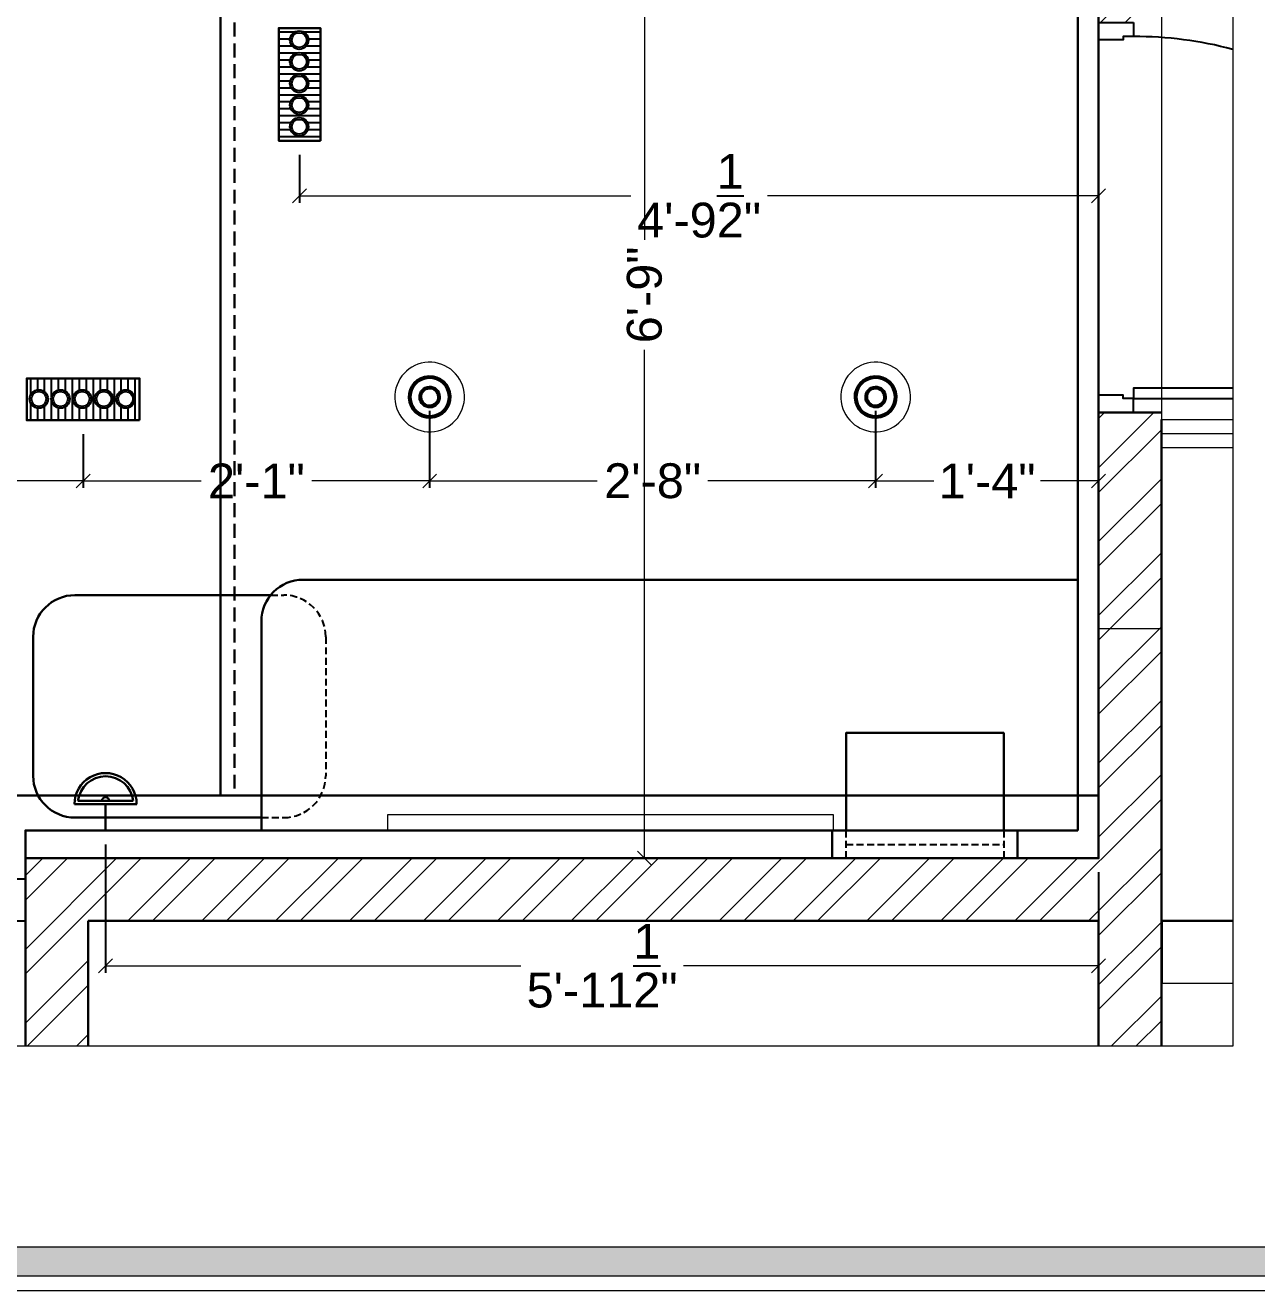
# Model space of a CAD drawing. Header units: millimetres. Extents: x 56222 to 3066687, y -650199 to -121287.
# Drawn here: x 132088.2 to 132176.6, y -184315.2 to -184224.4 of the extents above; entities that cross this region are included whole.
import ezdxf

# ---------------------------------------------------------------- set-up
doc = ezdxf.new("R2010")
doc.units = ezdxf.units.MM
doc.header["$MEASUREMENT"] = 0
doc.header["$PDMODE"] = 35
doc.linetypes.add('DASHED', pattern=[0.75, 0.5, -0.25])
doc.linetypes.add('DASHEDX2', pattern=[1.5, 1, -0.5])
doc.layers.get('Defpoints').update_dxf_attribs({"color": 220})
for name, color, linetype in [('AR DOOR', 40, 'Continuous'), ('AR ELE-5', 134, 'Continuous'), ('AR HATCH-7', 7, 'Continuous')]:
    doc.layers.add(name, color=color, linetype=linetype)
for name, color, linetype, lineweight in [('dim05', 1, 'Continuous', 13), ('Dimension', 10, 'DASHEDX2', 20), ('Electrical', 84, 'Continuous', 30), ('ELEVATION', 250, 'Continuous', 9), ('ELEVATION ( SPIRAL STAIR )', 250, 'Continuous', 9), ('FIRST FLOOR', 7, 'Continuous', 9), ('FIRST FLOOR_( PLine )_', 251, 'Continuous', 30), ('FURNITURE', 32, 'Continuous', 9), ('GF FALSE CEILING', 6, 'Continuous', 35), ('wall', 7, 'Continuous', 30)]:
    doc.layers.add(name, color=color, linetype=linetype, lineweight=lineweight)
doc.styles.add('Arial', font='arial.ttf')
doc.styles.get("Standard").update_dxf_attribs({"font": 'arial.ttf', "height": 6})
doc.dimstyles.new('ISO-25', dxfattribs={"dimtxt": 2.5, "dimasz": 1, "dimexe": 0.5, "dimexo": 1, "dimtad": 0, "dimdec": 1, "dimlunit": 4, "dimtxsty": 'Standard', "dimblk": 'OBLIQUE', "dimcen": 2.5, "dimclrd": 1, "dimclre": 1, "dimclrt": 5, "dimadec": 0, "dimazin": 0, "dimtfac": 1, "dimtdec": 1, "dimtmove": 0, "dimatfit": 3, "dimfxl": 1, "dimlwd": -1, "dimarcsym": 0})

# ---------------------------------------------------------------- blocks, each defined once
blk = doc.blocks.new('*U18')
for points in [[(0, 0), (0, 1120), (-30, 1120), (-30, 0)], [(40, 0), (0, 0), (0, -30), (-10, -30), (-10, -100), (40, -100)], [(-1160, 0), (-1120, 0), (-1120, -30), (-1110, -30), (-1110, -100), (-1160, -100)]]:
    blk.add_lwpolyline(points, close=True)
at = {"layer": 'AR ELE-5', "linetype": 'ByBlock', "ltscale": 15}
blk.add_arc((1.6, -0.7), 1121.6, 92.373, 179.9653, dxfattribs=at)
blk = doc.blocks.new('MASTER')
at = {"layer": 'ELEVATION ( SPIRAL STAIR )', "color": 9, "true_color": 0xc7c8ca}
blk.add_lwpolyline([(131511.152, -184212.789), (131511.152, -184213.94), (131479.193, -184213.94), (131479.193, -184212.789)], close=True, dxfattribs=at)
at = {"layer": 'FURNITURE', "color": 9, "lineweight": 30, "true_color": 0xc7c8ca}
for p, q in [((131528.693, -184195.94), (131473.119, -184195.94)), ((131456.743, -184197.048), (131470.79, -184197.048)), ((131470.119, -184198.94), (131470.119, -184213.94)), ((131453.743, -184210.017), (131453.743, -184200.048)), ((131470.119, -184213.017), (131456.743, -184213.017))]:
    blk.add_line(p, q, dxfattribs=at)
at = {"layer": 'FURNITURE', "color": 9, "linetype": 'DASHED', "lineweight": 25, "true_color": 0xc7c8ca}
for p, q in [((131470.79, -184197.048), (131471.734, -184197.048)), ((131474.734, -184200.048), (131474.734, -184210.017))]:
    blk.add_line(p, q, dxfattribs=at)
at = {"layer": 'FURNITURE', "linetype": 'DASHED', "lineweight": 25}
blk.add_line((131470.119, -184213.017), (131471.734, -184213.017), dxfattribs=at)
at = {"layer": 'FURNITURE', "color": 9, "lineweight": 30, "true_color": 0xc7c8ca}
for points in [[(131528.693, -184213.94), (131453.193, -184213.94), (131453.193, -184215.94), (131530.193, -184215.94), (131530.193, -184213.94), (131530.193, -184213.94), (131530.193, -184152.94), (131528.693, -184152.94)], [(131511.077, -184213.94), (131524.383, -184213.94), (131524.383, -184215.94), (131511.077, -184215.94)]]:
    blk.add_lwpolyline(points, close=True, dxfattribs=at)
blk.add_lwpolyline([(131523.383, -184213.94), (131523.383, -184206.94), (131512.077, -184206.94), (131512.077, -184213.94)], dxfattribs=at)
at = {"layer": 'FURNITURE', "color": 9, "linetype": 'DASHED', "lineweight": 25, "true_color": 0xc7c8ca}
blk.add_lwpolyline([(131512.077, -184213.94), (131523.383, -184213.94), (131523.383, -184215.94), (131512.077, -184215.94)], close=True, dxfattribs=at)
blk.add_lwpolyline([(131512.077, -184214.94), (131523.383, -184214.94)], dxfattribs=at)
at = {"layer": 'FURNITURE', "color": 9, "lineweight": 30, "true_color": 0xc7c8ca}
for centre, start, end in [((131473.119, -184198.94), 90, 180), ((131456.743, -184200.048), 90, 180), ((131456.743, -184210.017), 180, 270)]:
    blk.add_arc(centre, 3, start, end, dxfattribs=at)
at = {"layer": 'FURNITURE', "color": 9, "linetype": 'DASHED', "lineweight": 25, "true_color": 0xc7c8ca}
for centre, start, end in [((131471.734, -184200.048), 0, 90), ((131471.734, -184210.017), 270, 0)]:
    blk.add_arc(centre, 3, start, end, dxfattribs=at)
blk = doc.blocks.new('A$C2E9001B6')
at = {"layer": 'Electrical', "ltscale": 10}
for p, q in [((0, 5), (5.83, 5)), ((2.92, 2.71), (2.92, 5)), ((0.21, 2.71), (5.62, 2.71)), ((0.51, 2.42), (5.32, 2.42))]:
    blk.add_line(p, q, dxfattribs=at)
at = {"layer": 'Electrical', "ltscale": 10, "extrusion": (0, 0, -1)}
for centre, major_axis, start_param, end_param in [((2.92, 2.71), (-1.91, 1.91), 2.356194, 5.497787), ((2.92, 2.71), (1.71, 1.71), 0.902965, 3.809424), ((2.92, 2.43), (-0.223, 0.223), 2.378522, 5.47546)]:
    blk.add_ellipse(centre, major_axis=major_axis, ratio=1, start_param=start_param, end_param=end_param, dxfattribs=at)
blk = doc.blocks.new('asaasd')
at = {"layer": 'Electrical', "color": 5, "lineweight": 5, "ltscale": 8}
blk.add_ellipse((4539.269, 3683.15), major_axis=(1.693, -1.839), ratio=1, start_param=-0.785398, end_param=5.497787, dxfattribs=at)
at = {"layer": 'Electrical', "color": 5, "ltscale": 8}
for major_axis, start_param, end_param in [((1.016, -1.104), -0.785398, 5.497787), ((-1.012, -0.931), 0.785398, 7.068583), ((-0.544, -0.501), 0.785398, 7.068583), ((-0.453, -0.417), 0.785398, 7.068583)]:
    blk.add_ellipse((4539.269, 3683.15), major_axis=major_axis, ratio=1, start_param=start_param, end_param=end_param, dxfattribs=at)
blk = doc.blocks.new('_Oblique')
at = {"layer": 'wall', "color": 0, "lineweight": -2}
blk.add_line((-0.5, -0.5), (0.5, 0.5), dxfattribs=at)
blk = doc.blocks.new('*D606')
at = {"layer": 'Defpoints', "color": 0, "lineweight": 30, "transparency": 16777216}
for p in [(132062.246, -184252.7), (132092.384, -184252.728), (132092.384, -184257.085)]:
    blk.add_point(p, dxfattribs=at)
at = {"layer": 'dim05', "color": 1, "linetype": 'Continuous', "lineweight": -2, "transparency": 16777216}
for p, q in [((132062.246, -184253.7), (132062.246, -184257.585)), ((132092.384, -184253.728), (132092.384, -184257.585))]:
    blk.add_line(p, q, dxfattribs=at)
at = {"layer": 'dim05', "color": 1, "linetype": 'Continuous', "transparency": 16777216}
for p, q in [((132062.246, -184257.085), (132073.346, -184257.085)), ((132092.384, -184257.085), (132081.284, -184257.085))]:
    blk.add_line(p, q, dxfattribs=at)
at = {"layer": 'dim05', "color": 1, "transparency": 16777216, "rotation": 180}
blk.add_blockref('_Oblique', (132062.246, -184257.085), dxfattribs=at)
at = {"layer": 'dim05', "color": 1, "transparency": 16777216}
blk.add_blockref('_Oblique', (132092.384, -184257.085), dxfattribs=at)
at = {"layer": 'dim05', "color": 5, "lineweight": 25, "transparency": 16777216, "insert": (132077.315, -184257.085), "char_height": 2.5, "attachment_point": 5, "style": 'Arial'}
blk.add_mtext('2\'-6"', dxfattribs=at)
blk = doc.blocks.new('*D607')
at = {"layer": 'Defpoints', "color": 0, "lineweight": 30, "transparency": 16777216}
for p in [(132117.246, -184251.057), (132092.384, -184252.728), (132117.246, -184257.085)]:
    blk.add_point(p, dxfattribs=at)
at = {"layer": 'dim05', "color": 1, "linetype": 'Continuous', "lineweight": -2, "transparency": 16777216}
for p, q in [((132117.246, -184252.057), (132117.246, -184257.585)), ((132092.384, -184253.728), (132092.384, -184257.585))]:
    blk.add_line(p, q, dxfattribs=at)
at = {"layer": 'dim05', "color": 1, "linetype": 'Continuous', "transparency": 16777216}
for p, q in [((132092.384, -184257.085), (132100.846, -184257.085)), ((132117.246, -184257.085), (132108.784, -184257.085))]:
    blk.add_line(p, q, dxfattribs=at)
at = {"layer": 'dim05', "color": 1, "transparency": 16777216, "rotation": 180}
blk.add_blockref('_Oblique', (132092.384, -184257.085), dxfattribs=at)
at = {"layer": 'dim05', "color": 1, "transparency": 16777216}
blk.add_blockref('_Oblique', (132117.246, -184257.085), dxfattribs=at)
at = {"layer": 'dim05', "color": 5, "lineweight": 25, "transparency": 16777216, "insert": (132104.815, -184257.085), "char_height": 2.5, "attachment_point": 5, "style": 'Arial'}
blk.add_mtext('2\'-1"', dxfattribs=at)
blk = doc.blocks.new('*D608')
at = {"layer": 'Defpoints', "color": 0, "lineweight": 30, "transparency": 16777216}
for p in [(132117.246, -184251.057), (132149.246, -184251.057), (132149.246, -184257.085)]:
    blk.add_point(p, dxfattribs=at)
at = {"layer": 'dim05', "color": 1, "linetype": 'Continuous', "lineweight": -2, "transparency": 16777216}
for p, q in [((132117.246, -184252.057), (132117.246, -184257.585)), ((132149.246, -184252.057), (132149.246, -184257.585))]:
    blk.add_line(p, q, dxfattribs=at)
at = {"layer": 'dim05', "color": 1, "linetype": 'Continuous', "transparency": 16777216}
for p, q in [((132117.246, -184257.085), (132129.277, -184257.085)), ((132149.246, -184257.085), (132137.215, -184257.085))]:
    blk.add_line(p, q, dxfattribs=at)
at = {"layer": 'dim05', "color": 1, "transparency": 16777216, "rotation": 180}
blk.add_blockref('_Oblique', (132117.246, -184257.085), dxfattribs=at)
at = {"layer": 'dim05', "color": 1, "transparency": 16777216}
blk.add_blockref('_Oblique', (132149.246, -184257.085), dxfattribs=at)
at = {"layer": 'dim05', "color": 5, "lineweight": 25, "transparency": 16777216, "insert": (132133.246, -184257.085), "char_height": 2.5, "attachment_point": 5, "style": 'Arial'}
blk.add_mtext('2\'-8"', dxfattribs=at)
blk = doc.blocks.new('*D616')
at = {"layer": 'Defpoints', "color": 0, "lineweight": 30, "transparency": 16777216}
for p in [(132149.246, -184251.057), (132165.246, -184250.923), (132165.246, -184257.085)]:
    blk.add_point(p, dxfattribs=at)
at = {"layer": 'dim05', "color": 1, "linetype": 'Continuous', "lineweight": -2, "transparency": 16777216}
for p, q in [((132149.246, -184252.057), (132149.246, -184257.585)), ((132165.246, -184251.923), (132165.246, -184257.585))]:
    blk.add_line(p, q, dxfattribs=at)
at = {"layer": 'dim05', "color": 1, "linetype": 'Continuous', "transparency": 16777216}
for p, q in [((132149.246, -184257.085), (132153.416, -184257.085)), ((132165.246, -184257.085), (132161.076, -184257.085))]:
    blk.add_line(p, q, dxfattribs=at)
at = {"layer": 'dim05', "color": 1, "transparency": 16777216, "rotation": 180}
blk.add_blockref('_Oblique', (132149.246, -184257.085), dxfattribs=at)
at = {"layer": 'dim05', "color": 1, "transparency": 16777216}
blk.add_blockref('_Oblique', (132165.246, -184257.085), dxfattribs=at)
at = {"layer": 'dim05', "color": 5, "lineweight": 25, "transparency": 16777216, "insert": (132157.246, -184257.085), "char_height": 2.5, "attachment_point": 5, "style": 'Arial'}
blk.add_mtext('1\'-4"', dxfattribs=at)
blk = doc.blocks.new('*D596')
at = {"layer": 'Defpoints', "color": 0, "lineweight": 30, "transparency": 16777216}
for p in [(132136.114, -184203.277), (132132.663, -184284.173), (132138.731, -184284.173)]:
    blk.add_point(p, dxfattribs=at)
at = {"layer": 'dim05', "color": 1, "linetype": 'Continuous', "lineweight": -2, "transparency": 16777216}
for p, q in [((132135.114, -184203.277), (132132.163, -184203.277)), ((132137.731, -184284.173), (132132.163, -184284.173))]:
    blk.add_line(p, q, dxfattribs=at)
at = {"layer": 'dim05', "color": 1, "linetype": 'Continuous', "transparency": 16777216}
for p, q in [((132132.663, -184203.277), (132132.663, -184239.77)), ((132132.663, -184284.173), (132132.663, -184247.679))]:
    blk.add_line(p, q, dxfattribs=at)
at = {"layer": 'dim05', "color": 1, "transparency": 16777216}
for p, rotation in [((132132.663, -184203.277), 90), ((132132.663, -184284.173), 270)]:
    blk.add_blockref('_Oblique', p, dxfattribs=dict(at, rotation=rotation))
at = {"layer": 'dim05', "color": 5, "lineweight": 25, "transparency": 16777216, "insert": (132132.663, -184243.725), "char_height": 2.5, "attachment_point": 5, "rotation": 90, "style": 'Arial'}
blk.add_mtext('6\'-9"', dxfattribs=at)
blk = doc.blocks.new('*D598')
at = {"layer": 'Defpoints', "color": 0, "lineweight": 30, "transparency": 16777216}
for p in [(132107.914, -184232.66), (132165.246, -184232.66), (132165.246, -184236.623)]:
    blk.add_point(p, dxfattribs=at)
at = {"layer": 'dim05', "color": 1, "linetype": 'Continuous', "lineweight": -2, "transparency": 16777216}
for p, q in [((132107.914, -184233.66), (132107.914, -184237.123)), ((132165.246, -184233.66), (132165.246, -184237.123))]:
    blk.add_line(p, q, dxfattribs=at)
at = {"layer": 'dim05', "color": 1, "linetype": 'Continuous', "transparency": 16777216}
for p, q in [((132107.914, -184236.623), (132131.67, -184236.623)), ((132165.246, -184236.623), (132141.49, -184236.623))]:
    blk.add_line(p, q, dxfattribs=at)
at = {"layer": 'dim05', "color": 1, "transparency": 16777216, "rotation": 180}
blk.add_blockref('_Oblique', (132107.914, -184236.623), dxfattribs=at)
at = {"layer": 'dim05', "color": 1, "transparency": 16777216}
blk.add_blockref('_Oblique', (132165.246, -184236.623), dxfattribs=at)
at = {"layer": 'dim05', "color": 5, "lineweight": 25, "transparency": 16777216, "insert": (132136.58, -184236.623), "char_height": 2.5, "attachment_point": 5, "style": 'Arial'}
blk.add_mtext('4\'-9{\\H1x;\\S1/2;}"', dxfattribs=at)
blk = doc.blocks.new('*D617')
at = {"layer": 'Defpoints', "color": 0, "lineweight": 30, "transparency": 16777216}
for p in [(132093.996, -184282.173), (132165.246, -184284.173), (132165.246, -184291.902)]:
    blk.add_point(p, dxfattribs=at)
at = {"layer": 'dim05', "color": 1, "linetype": 'Continuous', "lineweight": -2, "transparency": 16777216}
for p, q in [((132093.996, -184283.173), (132093.996, -184292.402)), ((132165.246, -184285.173), (132165.246, -184292.402))]:
    blk.add_line(p, q, dxfattribs=at)
at = {"layer": 'dim05', "color": 1, "linetype": 'Continuous', "transparency": 16777216}
for p, q in [((132093.996, -184291.902), (132123.791, -184291.902)), ((132165.246, -184291.902), (132135.452, -184291.902))]:
    blk.add_line(p, q, dxfattribs=at)
at = {"layer": 'dim05', "color": 1, "transparency": 16777216, "rotation": 180}
blk.add_blockref('_Oblique', (132093.996, -184291.902), dxfattribs=at)
at = {"layer": 'dim05', "color": 1, "transparency": 16777216}
blk.add_blockref('_Oblique', (132165.246, -184291.902), dxfattribs=at)
at = {"layer": 'dim05', "color": 5, "lineweight": 25, "transparency": 16777216, "insert": (132129.621, -184291.902), "char_height": 2.5, "attachment_point": 5, "style": 'Arial'}
blk.add_mtext('5\'-11{\\H1x;\\S1/2;}"', dxfattribs=at)

msp = doc.modelspace()

# ---------------------------------------------------------------- hatches: boundary and pattern name
at = {"layer": 'AR HATCH-7', "lineweight": 9, "true_color": 0x939598}
h = msp.add_hatch(dxfattribs=at)
h.set_pattern_fill('ANSI32', color=252, scale=10)
h.set_pattern_definition([(45, (935.793, -904.3916), (-2.65165043, 2.65165043), []), (45, (937.5608, -904.3916), (-2.65165043, 2.65165043), [])])
h.paths.add_polyline_path([(132169.746, -184267.673), (132165.246, -184267.673), (132165.246, -184282.173), (132165.246, -184284.173), (132088.246, -184284.173), (132088.246, -184297.663), (132092.746, -184297.663), (132092.746, -184288.673), (132165.246, -184288.673), (132165.246, -184297.663), (132169.746, -184297.663), (132169.746, -184288.673)])
h.paths.add_polyline_path([(132088.746, -184122.173), (132009.246, -184122.173), (132009.246, -184131.173), (132088.746, -184131.173)])
h.paths.add_polyline_path([(132169.746, -184122.173), (132165.246, -184122.173), (132103.746, -184122.173), (132103.746, -184131.173), (132120.489, -184131.173), (132165.246, -184131.173), (132165.246, -184221.173), (132165.246, -184224.173), (132167.746, -184224.173), (132169.746, -184224.173)])
h.paths.add_polyline_path([(132169.746, -184252.673), (132169.746, -184252.173), (132165.246, -184252.173), (132165.246, -184267.673), (132169.746, -184267.673)])
h.paths.add_polyline_path([(131984.246, -184263.173), (131979.746, -184263.173), (131979.746, -184284.173), (131968.769, -184284.173), (131968.769, -184288.673), (132027.746, -184288.673), (132027.746, -184284.173), (131984.246, -184284.173)])
h.paths.add_polyline_path([(132028.746, -184284.173), (132028.746, -184288.673)], flags=17)
h.paths.add_polyline_path([(132044.246, -184284.173), (132044.246, -184288.673), (132052.246, -184288.673), (132052.246, -184285.673), (132052.246, -184284.173)])
at = {"layer": 'Dimension', "linetype": 'Continuous', "true_color": 0xd39e00}
h = msp.add_hatch(color=42, dxfattribs=at)
h.paths.add_polyline_path([(131959.479, -184105.863), (131959.479, -184314.18), (132255.436, -184314.18), (132255.436, -184105.863)])
h.paths.add_polyline_path([(131961.556, -184107.94), (132253.359, -184107.94), (132253.359, -184312.103), (131961.556, -184312.103)], flags=16)
at = {"layer": 'Electrical', "lineweight": 25, "true_color": 0x000000}
h = msp.add_hatch(dxfattribs=at)
h.set_pattern_fill('ANSI31', color=18, scale=4, angle=135)
h.set_pattern_definition([(180, (111047.2401, -197223.85187), (-4e-16, -0.5), [])])
h.paths.add_polyline_path([(132109.414, -184230.33), (132108.364, -184231.198, 0.675401), (132107.224, -184231.657, 0.15536), (132107.346, -184232.04), (132106.596, -184232.66), (132106.414, -184232.66), (132106.414, -184224.57), (132109.414, -184224.57)])
h.paths.add_polyline_path([(132108.548, -184225.435, 1), (132107.224, -184225.435, 1)], flags=16)
h.paths.add_polyline_path([(132107.224, -184226.99, 1), (132108.548, -184226.99, 1)], flags=16)
h.paths.add_polyline_path([(132108.416, -184225.435, 1), (132107.356, -184225.435, 1)], flags=0)
h.paths.add_polyline_path([(132107.356, -184226.99, 1), (132108.416, -184226.99, 1)], flags=0)
h.paths.add_polyline_path([(132107.224, -184228.546, 1), (132108.548, -184228.546, 1)], flags=16)
h.paths.add_polyline_path([(132107.356, -184228.546, 1), (132108.416, -184228.546, 1)], flags=0)
h.paths.add_polyline_path([(132107.224, -184230.101, 1), (132108.548, -184230.101, 1)], flags=16)
h.paths.add_polyline_path([(132107.356, -184230.101, 1), (132108.416, -184230.101, 1)], flags=0)
h.paths.add_polyline_path([(132108.364, -184231.198), (132109.414, -184230.33), (132109.414, -184232.66), (132106.596, -184232.66), (132107.346, -184232.04, 0.731062), (132108.548, -184231.657, 0.193744)], flags=17)
h = msp.add_hatch(dxfattribs=at)
h.set_pattern_fill('ANSI31', color=18, scale=4, angle=225)
h.set_pattern_definition([(270, (145087.62136, -205220.56646), (0.5, -5e-16), [])])
h.paths.add_polyline_path([(132094.099, -184252.728), (132094.968, -184251.678, -0.675401), (132095.426, -184250.538, -0.15536), (132095.809, -184250.66), (132096.429, -184249.911), (132096.429, -184249.728), (132088.34, -184249.728), (132088.34, -184252.728)])
h.paths.add_polyline_path([(132089.204, -184251.863, -1), (132089.204, -184250.538, -1)], flags=16)
h.paths.add_polyline_path([(132090.76, -184250.538, -1), (132090.76, -184251.863, -1)], flags=16)
h.paths.add_polyline_path([(132089.204, -184251.73, -1), (132089.204, -184250.671, -1)], flags=0)
h.paths.add_polyline_path([(132090.76, -184250.671, -1), (132090.76, -184251.73, -1)], flags=0)
h.paths.add_polyline_path([(132092.315, -184250.538, -1), (132092.315, -184251.863, -1)], flags=16)
h.paths.add_polyline_path([(132092.315, -184250.671, -1), (132092.315, -184251.73, -1)], flags=0)
h.paths.add_polyline_path([(132093.871, -184250.538, -1), (132093.871, -184251.863, -1)], flags=16)
h.paths.add_polyline_path([(132093.871, -184250.671, -1), (132093.871, -184251.73, -1)], flags=0)
h.paths.add_polyline_path([(132094.968, -184251.678), (132094.099, -184252.728), (132096.429, -184252.728), (132096.429, -184249.911), (132095.809, -184250.66, -0.731062), (132095.426, -184251.863, -0.193744)], flags=17)

# ---------------------------------------------------------------- linework, layer by layer
for points in [[(132167.746, -184224.173), (132167.746, -184225.173), (132166.996, -184225.173), (132166.996, -184225.423), (132165.246, -184225.423), (132165.246, -184224.173)], [(132167.746, -184252.173), (132167.746, -184251.173), (132166.996, -184251.173), (132166.996, -184250.923), (132165.246, -184250.923), (132165.246, -184252.173)]]:
    msp.add_lwpolyline(points, close=True)
msp.add_lwpolyline([(132174.868, -184250.423), (132167.746, -184250.423), (132167.746, -184251.173), (132174.868, -184251.173)])
at = {"layer": 'AR ELE-5', "linetype": 'ByBlock', "ltscale": 15}
msp.add_arc((132167.729, -184253.214), 28.041, 75.25196, 89.96526, dxfattribs=at)
at = {"layer": 'Dimension', "color": 42, "linetype": 'Continuous', "true_color": 0xd39e00}
for points in [[(131958.44, -184104.825), (132256.474, -184104.825), (132256.474, -184315.219), (131958.44, -184315.219)], [(131959.479, -184105.863), (132255.436, -184105.863), (132255.436, -184314.18), (131959.479, -184314.18)], [(131961.556, -184107.94), (132253.359, -184107.94), (132253.359, -184312.103), (131961.556, -184312.103)]]:
    msp.add_lwpolyline(points, close=True, dxfattribs=at)
at = {"layer": 'Electrical', "color": 240, "true_color": 0xed1f24}
for points in [[(132109.414, -184232.66), (132109.414, -184224.57), (132106.414, -184224.57), (132106.414, -184232.66)], [(132096.429, -184252.728), (132088.34, -184252.728), (132088.34, -184249.728), (132096.429, -184249.728)]]:
    msp.add_lwpolyline(points, close=True, dxfattribs=at)
at = {"layer": 'Electrical', "color": 18, "lineweight": 25, "true_color": 0x000000}
for centre, radius in [((132107.886, -184225.435), 0.662), ((132107.886, -184225.435), 0.53), ((132107.886, -184226.99), 0.662), ((132107.886, -184226.99), 0.53), ((132107.886, -184228.546), 0.662), ((132107.886, -184228.546), 0.53), ((132107.886, -184230.101), 0.662), ((132107.886, -184230.101), 0.53), ((132107.886, -184231.657), 0.662), ((132107.886, -184231.657), 0.53), ((132089.204, -184251.2), 0.662), ((132090.76, -184251.2), 0.662), ((132092.315, -184251.2), 0.662), ((132093.871, -184251.2), 0.662), ((132095.426, -184251.2), 0.662), ((132089.204, -184251.2), 0.53), ((132090.76, -184251.2), 0.53), ((132092.315, -184251.2), 0.53), ((132093.871, -184251.2), 0.53), ((132095.426, -184251.2), 0.53)]:
    msp.add_circle(centre, radius, dxfattribs=at)
at = {"layer": 'ELEVATION', "lineweight": 0}
msp.add_lwpolyline([(132174.868, -184116.501), (132174.868, -184297.663), (131968.769, -184297.663), (131968.769, -184116.501)], close=True, dxfattribs=at)
at = {"layer": 'FIRST FLOOR'}
for p, q in [((132169.746, -184122.173), (132169.746, -184276.673)), ((132165.246, -184252.173), (132165.246, -184281.173)), ((132165.246, -184267.673), (132169.746, -184267.673)), ((132165.246, -184284.173), (132088.246, -184284.173)), ((132088.246, -184284.173), (132088.246, -184297.663)), ((132165.246, -184288.673), (132092.746, -184288.673)), ((132092.746, -184288.673), (132092.746, -184297.663)), ((132165.246, -184288.673), (132165.246, -184297.663)), ((132169.746, -184288.673), (132174.868, -184288.673)), ((132169.746, -184288.673), (132169.746, -184297.663))]:
    msp.add_line(p, q, dxfattribs=at)
at = {"layer": 'FIRST FLOOR_( PLine )_'}
for p, q in [((132169.746, -184252.173), (132165.246, -184252.173)), ((132165.246, -184252.173), (132165.246, -184284.173)), ((132169.746, -184297.663), (132169.746, -184252.673)), ((132165.246, -184284.173), (132088.246, -184284.173)), ((132088.246, -184284.173), (132088.246, -184297.663)), ((132092.746, -184297.663), (132092.746, -184288.673)), ((132092.746, -184288.673), (132165.246, -184288.673)), ((132165.246, -184288.673), (132165.246, -184297.663)), ((132169.746, -184297.663), (132169.746, -184288.673)), ((132169.746, -184288.673), (132174.868, -184288.673))]:
    msp.add_line(p, q, dxfattribs=at)
at = {"layer": 'FURNITURE', "color": 3, "linetype": 'DASHEDX2', "lineweight": 30}
msp.add_line((132103.246, -184131.173), (132103.246, -184279.673), dxfattribs=at)
at = {"layer": 'FURNITURE'}
for p, q in [((132169.746, -184252.673), (132174.868, -184252.673)), ((132169.746, -184253.673), (132174.868, -184253.673)), ((132169.746, -184254.673), (132174.868, -184254.673))]:
    msp.add_line(p, q, dxfattribs=at)
msp.add_lwpolyline([(132174.868, -184293.173), (132169.84, -184293.173), (132169.84, -184288.673), (132174.868, -184288.673)], dxfattribs=at)
at = {"layer": 'GF FALSE CEILING', "color": 9, "lineweight": 30, "true_color": 0xc7c8ca}
for points in [[(131984.246, -184131.173), (132165.246, -184131.173), (132165.246, -184279.673), (131984.246, -184279.673)], [(132022.246, -184131.173), (132102.246, -184131.173), (132102.246, -184279.673), (132022.246, -184279.673)]]:
    msp.add_lwpolyline(points, close=True, dxfattribs=at)

# ---------------------------------------------------------------- block references
at = {"xscale": -1, "rotation": 180}
for p in [(127577.978, -180567.907), (127609.978, -180567.907)]:
    msp.add_blockref('asaasd', p, dxfattribs=at)
at = {"transparency": 33554687, "xscale": 0.8245861962995951, "yscale": 0.8245861962995951, "zscale": 0.8245861962995951, "rotation": 180}
msp.add_blockref('A$C2E9001B6', (132096.401, -184278.048), dxfattribs=at)
at = {"layer": 'AR DOOR', "linetype": 'ByBlock', "lineweight": -2, "extrusion": (0, 0, -1), "xscale": -0.02999999999996949, "yscale": 0.02999999999996949, "zscale": -0.02999999999996949}
msp.add_blockref('*U18', (-132087.046, -184285.673), dxfattribs=at)
at = {"layer": 'dim05', "color": 242, "lineweight": 30, "true_color": 0xcd2027}
msp.add_blockref('MASTER', (635.053, -68.233), dxfattribs=at)

# ---------------------------------------------------------------- dimensions: what is measured, and where the dimension line sits
at = {"layer": 'dim05', "color": 27, "lineweight": 25, "true_color": 0x7d5120}
dim = msp.add_linear_dim(base=(132132.663, -184284.173), p1=(132136.114, -184203.277), p2=(132138.731, -184284.173), angle=270, dimstyle='ISO-25', override={"dimtxsty": 'Arial', "dimtmove": 1}, dxfattribs=at)
dim.commit()
dim.dimension.update_dxf_attribs({"geometry": '*D596', "text_midpoint": (132132.663, -184243.725)})
for base, p1, p2, picture, middle in [((132165.246, -184236.623), (132107.914, -184232.66), (132165.246, -184232.66), '*D598', (132136.58, -184236.623)), ((132117.246, -184257.085), (132092.384, -184252.728), (132117.246, -184251.057), '*D607', (132104.815, -184257.085)), ((132149.246, -184257.085), (132117.246, -184251.057), (132149.246, -184251.057), '*D608', (132133.246, -184257.085)), ((132165.246, -184257.085), (132149.246, -184251.057), (132165.246, -184250.923), '*D616', (132157.246, -184257.085)), ((132092.384, -184257.085), (132062.246, -184252.7), (132092.384, -184252.728), '*D606', (132077.315, -184257.085)), ((132165.246175212, -184291.902171128), (132093.996175212, -184282.172738729), (132165.246175212, -184284.172738729), '*D617', (132129.621175212, -184291.902171128))]:
    dim = msp.add_linear_dim(base=base, p1=p1, p2=p2, dimstyle='ISO-25', override={"dimtxsty": 'Arial', "dimtmove": 1}, dxfattribs=at)
    dim.commit()
    dim.dimension.update_dxf_attribs({"geometry": picture, "text_midpoint": middle})

doc.saveas('drawing.dxf')
